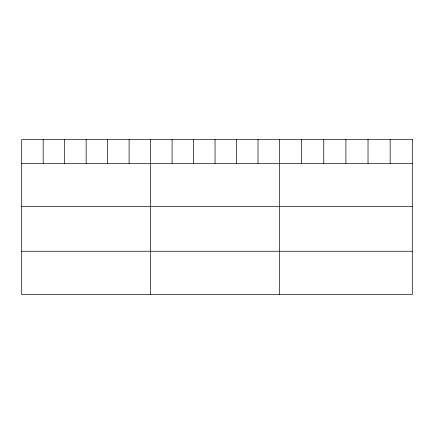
<?xml version="1.0" encoding="UTF-8"?>
<svg xmlns="http://www.w3.org/2000/svg" width="434" height="434" viewBox="0 0 434 434"><rect width="100%" height="100%" fill="white"/><g stroke="black" fill="none" stroke-linecap="round" stroke-linejoin="round"><path stroke-width="0.65" d="M21.7 163.39L412.3 163.39M21.7 206.665L412.3 206.665M21.7 251.248L412.3 251.248M390.166 139.477L390.166 163.39M368.032 139.477L368.032 163.39M345.898 139.477L345.898 163.39M323.764 139.477L323.764 163.39M301.63 139.477L301.63 163.39M279.496 139.477L279.496 294.523M258.013 139.477L258.013 163.39M236.53 139.477L236.53 163.39M215.047 139.477L215.047 163.39M193.564 139.477L193.564 163.39M172.081 139.477L172.081 163.39M150.598 139.477L150.598 294.523M129.115 139.477L129.115 163.39M107.632 139.477L107.632 163.39M86.149 139.477L86.149 163.39M64.666 139.477L64.666 163.39M43.183 139.477L43.183 163.39M412.3 139.477L21.7 139.477L21.7 294.523L412.3 294.523L412.3 139.477"/></g></svg>
